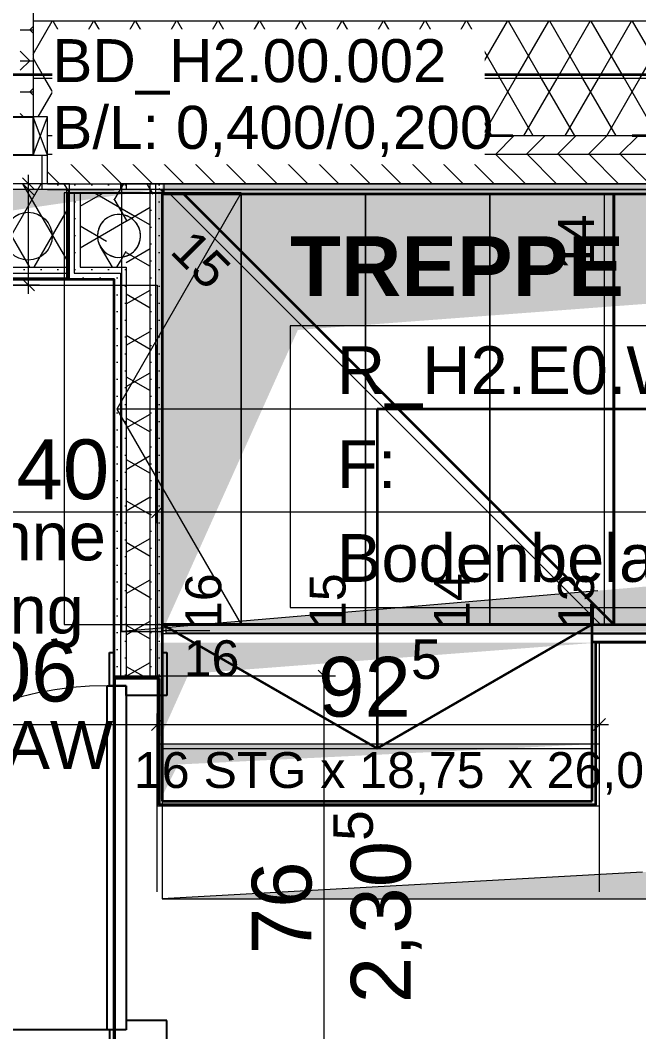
# Model space of a CAD drawing. Extents: x 0 to 42, y 0 to 29.7.
# Drawn here: x 19.742 to 21.036, y 13.761 to 15.877 of the extents above; entities that cross this region are included whole.
import ezdxf
from ezdxf.xclip import XClip

# ---------------------------------------------------------------- set-up
doc = ezdxf.new("R2010")
doc.units = 0
doc.header["$MEASUREMENT"] = 0
doc.header["$XCLIPFRAME"] = 0
for name, pattern in [('Achse', [115, 0, -40, 75, 0]), ('Punktlinie_ eng', [0.0125, 0, -0.0125]), ('Strichlinie_ eng', [0.115, 0.075, -0.04]), ('Wipeout_Contour', [50, 0, -50])]:
    doc.linetypes.add(name, pattern=pattern)
for name, color, linetype in [('0_30 - Räume', 7, 'Continuous'), ('0_40 - Durchbrüche', 7, 'Continuous'), ('0_40 - Hilfslinien', 7, 'Continuous'), ('331 - Tragende Außenwände.Statisch erforderlich', 7, 'Continuous'), ('342 - Nichttragende Innenwände', 7, 'Continuous'), ('349 - Innenwände_ sonstiges.Geländer_ Handläufe', 7, 'Continuous'), ('351 - Deckenkonstruktionen.Decken', 7, 'Continuous'), ('351 - Deckenkonstruktionen.Treppen', 7, 'Continuous'), ('352 - Deckenbeläge.Fußbodenaufbauten', 7, 'Continuous'), ('412 - Wasseranlagen.Sanitärobjekte', 7, 'Continuous'), ('5_00 - WP Ausbau - Bemaßung', 7, 'Continuous'), ('5_00 - WP Ausbau - Ergänzungen', 7, 'Continuous'), ('5_00 - WP Ausbau - Texte', 7, 'Continuous')]:
    doc.layers.add(name, color=color, linetype=linetype)
doc.styles.add('ERSTELLTER_STIL_1', font='arial.ttf')
doc.styles.add('ERSTELLTER_STIL_2', font='arial.ttf')
pattern_1 = [(45, (26.131676, 15.72738), (-0.01767767, 0.01767767), [0, -0.025])]
pattern_2 = [(60, (26.131676, 15.72738), (-0.0649519, 0.0375), []), (120, (26.131676, 15.72738), (0.0649519, 0.0375), [])]
pattern_3 = [(0, (26.131676, 15.72738), (0, 0.065), []), (45, (26.13168, 15.72738), (-0.13, 0.13), [0.091924, -0.091924]), (45, (26.19668, 15.72738), (-0.13, 0.13), [0.091924, -0.091924]), (45, (26.26168, 15.72738), (-0.13, 0.13), [0.091924, -0.091924]), (45, (26.32668, 15.72738), (-0.13, 0.13), [0.091924, -0.091924]), (315, (26.13168, 15.72738), (0.13, 0.13), [0.091924, -0.091924]), (315, (26.19668, 15.72738), (0.13, 0.13), [0.091924, -0.091924]), (315, (26.26168, 15.72738), (0.13, 0.13), [0.091924, -0.091924]), (315, (26.32668, 15.72738), (0.13, 0.13), [0.091924, -0.091924])]
pattern_4 = [(150, (26.131676, 15.72738), (0.0375, 0.0649519), []), (210, (26.131676, 15.72738), (-0.0375, 0.0649519), [])]
pattern_5 = [(330, (26.131676, 15.72738), (0.0375, 0.0649519), []), (30, (26.131676, 15.72738), (-0.0375, 0.0649519), [])]

# ---------------------------------------------------------------- blocks, each defined once
blk = doc.blocks.new('Zeichnung_1_1', base_point=(26.1317, 15.7274))
at = {"layer": '331 - Tragende Außenwände.Statisch erforderlich', "linetype": 'Continuous', "lineweight": 18, "true_color": 0x7e5900}
h = blk.add_hatch(dxfattribs=at)
h.set_pattern_fill('Holz__Sperrholz_2__0001', color=46, style=0, pattern_type=2)
h.set_pattern_definition(pattern_3)
h.paths.add_polyline_path([(19.7419, 15.9444), (19.7419, 15.6754), (19.7689, 15.6754), (19.7689, 15.9174), (19.7689, 15.9444)])
at = {"layer": '331 - Tragende Außenwände.Statisch erforderlich', "linetype": 'Continuous', "lineweight": 18, "true_color": 0x0099e6}
blk.add_hatch(color=142, dxfattribs=at).paths.add_polyline_path([(23.2039, 15.8774), (19.7689, 15.8774), (19.7689, 15.8754), (23.2039, 15.8754)])
at = {"layer": '331 - Tragende Außenwände.Statisch erforderlich', "linetype": 'Continuous', "lineweight": 18, "true_color": 0x05000d}
h = blk.add_hatch(dxfattribs=at)
h.set_pattern_fill('Dämmung__weich_0001', color=178, style=0, pattern_type=2)
h.set_pattern_definition(pattern_2)
h.paths.add_polyline_path([(23.2039, 15.8754), (19.7689, 15.8754), (19.7689, 15.7554), (23.2039, 15.7554)])
h = blk.add_hatch(dxfattribs=at)
h.set_pattern_fill('Dämmung__weich_0001', color=178, style=0, pattern_type=2)
h.set_pattern_definition(pattern_2)
h.paths.add_polyline_path([(19.7689, 15.7554), (19.7689, 15.6754), (19.7989, 15.6754), (19.7989, 15.6354), (23.1739, 15.6354), (23.1739, 15.6754), (23.2039, 15.6754), (23.2039, 15.7554)])
h = blk.add_hatch(dxfattribs=at)
h.set_pattern_fill('Holz__Sperrholz_2__0001', color=178, style=0, pattern_type=2)
h.set_pattern_definition(pattern_3)
h.paths.add_polyline_path([(19.7989, 15.6354), (19.7989, 15.5954), (19.7989, 15.5354), (23.1739, 15.5354), (23.1739, 15.5954), (23.1739, 15.6354)])
at = {"layer": '331 - Tragende Außenwände.Statisch erforderlich', "linetype": 'Continuous', "lineweight": 18, "true_color": 0x9f9f9f}
h = blk.add_hatch(dxfattribs=at)
h.set_pattern_fill('Gips_0001', color=253, style=0, pattern_type=2)
h.set_pattern_definition(pattern_1)
h.paths.add_polyline_path([(19.7989, 15.5234), (19.7989, 15.5354), (19.7989, 15.5954), (19.7869, 15.5954), (19.7869, 15.5234)])
h = blk.add_hatch(dxfattribs=at)
h.set_pattern_fill('Gips_0001', color=253, style=0, pattern_type=2)
h.set_pattern_definition(pattern_1)
h.paths.add_polyline_path([(19.7989, 15.5354), (19.7989, 15.5234), (19.9388, 15.5234), (19.9388, 15.5354)])
h = blk.add_hatch(dxfattribs=at)
h.set_pattern_fill('Gips_0001', color=253, style=0, pattern_type=2)
h.set_pattern_definition(pattern_1)
h.paths.add_polyline_path([(19.9388, 15.5234), (19.9518, 15.5234), (19.9518, 15.5354), (19.9388, 15.5354)])
h = blk.add_hatch(dxfattribs=at)
h.set_pattern_fill('Gips_0001', color=253, style=0, pattern_type=2)
h.set_pattern_definition(pattern_1)
h.paths.add_polyline_path([(20.0258, 15.5234), (20.0388, 15.5234), (20.0388, 15.5354), (20.0258, 15.5354)])
h = blk.add_hatch(dxfattribs=at)
h.set_pattern_fill('Gips_0001', color=253, style=0, pattern_type=2)
h.set_pattern_definition(pattern_1)
h.paths.add_polyline_path([(20.0388, 15.5354), (20.0388, 15.5234), (23.1739, 15.5234), (23.1739, 15.5354)])
at = {"layer": '342 - Nichttragende Innenwände', "linetype": 'Continuous', "lineweight": 0, "true_color": 0xffffff}
h = blk.add_hatch(dxfattribs=at)
h.set_pattern_fill('Dämmung__weich_0001', style=0, pattern_type=2)
h.set_pattern_definition(pattern_2)
h.paths.add_polyline_path([(18.9812, 15.3604), (19.8448, 15.3604), (19.8448, 15.5354), (18.9812, 15.5354)])
at = {"layer": '342 - Nichttragende Innenwände', "linetype": 'Continuous', "lineweight": 18, "true_color": 0xcdcd00}
h = blk.add_hatch(dxfattribs=at)
h.set_pattern_fill('Dämmung__weich_0001', color=52, style=0, pattern_type=2)
h.set_pattern_definition(pattern_2)
h.paths.add_polyline_path([(19.9388, 15.5354), (19.9388, 15.432), (20.0422, 15.5354)])
at = {"layer": '342 - Nichttragende Innenwände', "linetype": 'Continuous', "lineweight": 18, "true_color": 0x9f9f9f}
h = blk.add_hatch(dxfattribs=at)
h.set_pattern_fill('Gips_0001', color=253, style=0, pattern_type=2)
h.set_pattern_definition(pattern_1)
h.paths.add_polyline_path([(19.9518, 15.5234), (19.9638, 15.5234), (19.9638, 15.5354), (19.9518, 15.5354)])
at = {"layer": '342 - Nichttragende Innenwände', "linetype": 'Continuous', "lineweight": 18, "true_color": 0xcdcd00}
h = blk.add_hatch(dxfattribs=at)
h.set_pattern_fill('Dämmung__weich_0001', color=52, style=0, pattern_type=2)
h.set_pattern_definition(pattern_4)
h.paths.add_polyline_path([(19.9638, 15.5234), (20.0138, 15.5234), (20.0138, 15.5354), (19.9638, 15.5354)])
at = {"layer": '342 - Nichttragende Innenwände', "linetype": 'Continuous', "lineweight": 18, "true_color": 0x9f9f9f}
h = blk.add_hatch(dxfattribs=at)
h.set_pattern_fill('Gips_0001', color=253, style=0, pattern_type=2)
h.set_pattern_definition(pattern_1)
h.paths.add_polyline_path([(20.0138, 15.5234), (20.0258, 15.5234), (20.0258, 15.5354), (20.0138, 15.5354)])
at = {"layer": '342 - Nichttragende Innenwände', "linetype": 'Continuous', "lineweight": 18, "true_color": 0xcdcd00}
h = blk.add_hatch(dxfattribs=at)
h.set_pattern_fill('Dämmung__weich_0001', color=52, style=0, pattern_type=2)
h.set_pattern_definition(pattern_5)
h.paths.add_polyline_path([(20.0222, 15.5154), (20.0422, 15.5154), (20.0422, 15.5354)])
at = {"layer": '342 - Nichttragende Innenwände', "linetype": 'Continuous', "lineweight": 18, "true_color": 0x9f9f9f}
h = blk.add_hatch(dxfattribs=at)
h.set_pattern_fill('Gips_0001', color=253, style=0, pattern_type=2)
h.set_pattern_definition(pattern_1)
h.paths.add_polyline_path([(19.8417, 15.5154), (19.8417, 15.3349), (19.8547, 15.3479), (19.8547, 15.5154)])
h = blk.add_hatch(dxfattribs=at)
h.set_pattern_fill('Gips_0001', color=253, style=0, pattern_type=2)
h.set_pattern_definition(pattern_1)
h.paths.add_polyline_path([(19.8547, 15.5154), (19.8547, 15.3479), (19.8672, 15.3604), (19.8672, 15.5154)])
at = {"layer": '342 - Nichttragende Innenwände', "linetype": 'Continuous', "lineweight": 18, "true_color": 0xcdcd00}
h = blk.add_hatch(dxfattribs=at)
h.set_pattern_fill('Dämmung__weich_0001', color=52, style=0, pattern_type=2)
h.set_pattern_definition(pattern_5)
h.paths.add_polyline_path([(19.8672, 15.3604), (20.0222, 15.5154), (19.8672, 15.5154)])
h = blk.add_hatch(dxfattribs=at)
h.set_pattern_fill('Dämmung__weich_0001', color=52, style=0, pattern_type=2)
h.set_pattern_definition(pattern_2)
h.paths.add_polyline_path([(19.9518, 15.3604), (19.9518, 15.5234), (19.9388, 15.5234), (19.9388, 15.3604)])
h = blk.add_hatch(dxfattribs=at)
h.set_pattern_fill('Dämmung__weich_0001', color=52, style=0, pattern_type=2)
h.set_pattern_definition(pattern_2)
h.paths.add_polyline_path([(19.9638, 15.3604), (19.9638, 15.5234), (19.9518, 15.5234), (19.9518, 15.3604)])
h = blk.add_hatch(dxfattribs=at)
h.set_pattern_fill('Dämmung__weich_0001', color=52, style=0, pattern_type=2)
h.set_pattern_definition(pattern_4)
h.paths.add_polyline_path([(20.0138, 15.3604), (20.0138, 15.5234), (19.9638, 15.5234), (19.9638, 15.3604)])
at = {"layer": '342 - Nichttragende Innenwände', "linetype": 'Continuous', "lineweight": 18, "true_color": 0x9f9f9f}
h = blk.add_hatch(dxfattribs=at)
h.set_pattern_fill('Gips_0001', color=253, style=0, pattern_type=2)
h.set_pattern_definition(pattern_1)
h.paths.add_polyline_path([(20.0138, 15.5234), (20.0138, 14.5047), (20.0258, 14.5047), (20.0258, 15.5234)])
h = blk.add_hatch(dxfattribs=at)
h.set_pattern_fill('Gips_0001', color=253, style=0, pattern_type=2)
h.set_pattern_definition(pattern_1)
h.paths.add_polyline_path([(20.0258, 15.5234), (20.0258, 14.5047), (20.0388, 14.5047), (20.0388, 15.5234)])
at = {"layer": '342 - Nichttragende Innenwände', "linetype": 'Continuous', "lineweight": 18, "true_color": 0xcdcd00}
h = blk.add_hatch(dxfattribs=at)
h.set_pattern_fill('Dämmung__weich_0001', color=52, style=0, pattern_type=2)
h.set_pattern_definition(pattern_2)
h.paths.add_polyline_path([(19.8672, 15.3604), (19.9388, 15.3604), (19.9388, 15.432)])
at = {"layer": '342 - Nichttragende Innenwände', "linetype": 'Continuous', "lineweight": 0, "true_color": 0xffffff}
h = blk.add_hatch(dxfattribs=at)
h.set_pattern_fill('Gips_0001', style=0, pattern_type=2)
h.set_pattern_definition(pattern_1)
h.paths.add_polyline_path([(18.9812, 15.3479), (19.8448, 15.3479), (19.8448, 15.3604), (18.9812, 15.3604)])
h = blk.add_hatch(dxfattribs=at)
h.set_pattern_fill('Gips_0001', style=0, pattern_type=2)
h.set_pattern_definition(pattern_1)
h.paths.add_polyline_path([(18.9812, 15.3349), (19.8448, 15.3349), (19.8448, 15.3479), (18.9812, 15.3479)])
at = {"layer": '342 - Nichttragende Innenwände', "linetype": 'Continuous', "lineweight": 18, "true_color": 0x9f9f9f}
h = blk.add_hatch(dxfattribs=at)
h.set_pattern_fill('Gips_0001', color=253, style=0, pattern_type=2)
h.set_pattern_definition(pattern_1)
h.paths.add_polyline_path([(19.8417, 15.3349), (19.9388, 15.3349), (19.9388, 15.3479), (19.8547, 15.3479)])
h = blk.add_hatch(dxfattribs=at)
h.set_pattern_fill('Gips_0001', color=253, style=0, pattern_type=2)
h.set_pattern_definition(pattern_1)
h.paths.add_polyline_path([(19.8547, 15.3479), (19.9388, 15.3479), (19.9388, 15.3604), (19.8672, 15.3604)])
h = blk.add_hatch(dxfattribs=at)
h.set_pattern_fill('Gips_0001', color=253, style=0, pattern_type=2)
h.set_pattern_definition(pattern_1)
h.paths.add_polyline_path([(19.9388, 15.3604), (19.9388, 15.3479), (19.9518, 15.3479), (19.9518, 15.3604)])
h = blk.add_hatch(dxfattribs=at)
h.set_pattern_fill('Gips_0001', color=253, style=0, pattern_type=2)
h.set_pattern_definition(pattern_1)
h.paths.add_polyline_path([(19.9388, 15.3479), (19.9388, 15.3349), (19.9518, 15.3349), (19.9518, 15.3479)])
h = blk.add_hatch(dxfattribs=at)
h.set_pattern_fill('Gips_0001', color=253, style=0, pattern_type=2)
h.set_pattern_definition(pattern_1)
h.paths.add_polyline_path([(19.9518, 15.3604), (19.9518, 15.3479), (19.9638, 15.3479), (19.9638, 15.3604)])
h = blk.add_hatch(dxfattribs=at)
h.set_pattern_fill('Gips_0001', color=253, style=0, pattern_type=2)
h.set_pattern_definition(pattern_1)
h.paths.add_polyline_path([(19.9638, 15.3479), (19.9518, 15.3479), (19.9518, 14.5047), (19.9638, 14.5047)])
at = {"layer": '342 - Nichttragende Innenwände', "linetype": 'Continuous', "lineweight": 18, "true_color": 0xcdcd00}
h = blk.add_hatch(dxfattribs=at)
h.set_pattern_fill('Dämmung__weich_0001', color=52, style=0, pattern_type=2)
h.set_pattern_definition(pattern_4)
h.paths.add_polyline_path([(20.0138, 15.3604), (19.9638, 15.3604), (19.9638, 14.5047), (20.0138, 14.5047)])
at = {"layer": '342 - Nichttragende Innenwände', "linetype": 'Continuous', "lineweight": 18, "true_color": 0x9f9f9f}
h = blk.add_hatch(dxfattribs=at)
h.set_pattern_fill('Gips_0001', color=253, style=0, pattern_type=2)
h.set_pattern_definition(pattern_1)
h.paths.add_polyline_path([(19.9388, 15.3349), (19.9388, 14.5047), (19.9518, 14.5047), (19.9518, 15.3349)])
at = {"layer": '351 - Deckenkonstruktionen.Decken', "linetype": 'Continuous', "lineweight": 0, "true_color": 0x010003}
for points in [[(19.9541, 14.5984), (23.5239, 14.5984), (23.5239, 15.5354), (23.2418, 14.8804)], [(20.0388, 14.0394), (23.5239, 14.0394), (23.5239, 14.5984), (23.3408, 14.2224)]]:
    blk.add_hatch(color=178, dxfattribs=at).paths.add_polyline_path(points)
at = {"layer": '351 - Deckenkonstruktionen.Decken', "linetype": 'Continuous', "lineweight": 0, "true_color": 0x020006}
for points in [[(19.6288, 15.5234), (19.6288, 15.3234), (19.6795, 15.4727), (20.0288, 15.5234)], [(24.2441, 15.5234), (20.0288, 15.5234), (20.0288, 15.3234), (20.0288, 14.5754), (20.3229, 15.2293)], [(20.954, 14.5754), (20.0288, 14.5754), (20.0288, 14.3634), (20.0944, 14.5098)], [(20.0288, 14.3634), (20.0288, 14.2334), (20.0721, 14.3201), (20.954, 14.3634)]]:
    blk.add_hatch(color=178, dxfattribs=at).paths.add_polyline_path(points)
at = {"layer": '0_30 - Räume', "color": 178, "linetype": 'Continuous', "lineweight": 18, "ltscale": 20, "true_color": 0x05000d}
for p, q in [((21.7491, 15.2377), (20.3065, 15.2377)), ((20.3065, 15.2377), (20.3065, 14.6484)), ((20.3065, 14.6484), (21.7491, 14.6484))]:
    blk.add_line(p, q, dxfattribs=at)
at = {"layer": '0_30 - Räume', "color": 178, "linetype": 'Achse', "lineweight": 18, "ltscale": 20, "true_color": 0x05000d}
for p, q in [((20.0388, 14.6004), (20.9388, 14.6004)), ((20.9388, 14.6004), (20.9388, 14.5754)), ((20.9388, 14.5754), (24.2441, 14.5754))]:
    blk.add_line(p, q, dxfattribs=at)
at = {"layer": '0_40 - Hilfslinien', "color": 92, "linetype": 'Continuous', "lineweight": 18, "ltscale": 20, "true_color": 0x00cd00}
blk.add_circle((19.7588, 15.4255), 0.05, dxfattribs=at)
at = {"layer": '331 - Tragende Außenwände.Statisch erforderlich', "color": 178, "linetype": 'Continuous', "lineweight": 18, "ltscale": 20, "true_color": 0x05000d}
for p, q in [((19.7689, 15.9174), (19.7689, 15.6754)), ((23.2039, 15.8754), (19.7689, 15.8754)), ((23.2039, 15.7554), (19.7689, 15.7554)), ((19.7689, 15.5954), (19.7989, 15.6754)), ((19.7989, 15.5954), (19.7689, 15.6754)), ((23.1739, 15.6354), (19.7989, 15.6354)), ((19.7869, 15.5954), (19.7869, 15.5234)), ((19.7869, 15.5954), (19.7869, 15.5234)), ((19.7989, 15.5354), (19.7989, 15.5954)), ((19.7989, 15.5354), (19.9518, 15.5354)), ((19.9518, 15.5354), (19.9518, 15.5234)), ((19.9638, 15.5354), (19.9518, 15.5354)), ((19.9518, 15.5354), (19.9518, 15.5234)), ((19.9638, 15.5354), (19.9518, 15.5354)), ((20.0138, 15.5354), (19.9638, 15.5354)), ((19.9638, 15.5354), (19.9638, 15.5234)), ((20.0138, 15.5354), (19.9638, 15.5354)), ((20.0258, 15.5354), (20.0138, 15.5354)), ((20.0258, 15.5354), (20.0138, 15.5354)), ((20.0138, 15.5234), (20.0138, 15.5354)), ((20.0258, 15.5234), (20.0258, 15.5354)), ((20.0258, 15.5354), (23.1739, 15.5354)), ((20.0258, 15.5234), (20.0258, 15.5354)), ((19.7989, 15.5234), (19.7869, 15.5234)), ((19.7989, 15.5234), (19.7869, 15.5234)), ((19.7989, 15.5234), (19.8389, 15.5234)), ((19.7989, 15.5234), (19.8389, 15.5234)), ((19.8389, 15.5234), (19.8389, 15.3374)), ((19.8389, 15.3374), (18.9991, 15.3374))]:
    blk.add_line(p, q, dxfattribs=at)
at = {"layer": '331 - Tragende Außenwände.Statisch erforderlich', "color": 178, "linetype": 'Continuous', "lineweight": 25, "ltscale": 20, "true_color": 0x05000d}
for p, q in [((19.6889, 15.6754), (19.7689, 15.6754)), ((19.7689, 15.6754), (19.7689, 15.5954)), ((19.7689, 15.5954), (19.7089, 15.5954))]:
    blk.add_line(p, q, dxfattribs=at)
at = {"layer": '331 - Tragende Außenwände.Statisch erforderlich', "color": 178, "linetype": 'Strichlinie_ eng', "lineweight": 18, "ltscale": 20, "true_color": 0x05000d}
blk.add_line((19.7869, 15.5234), (19.0511, 15.5234), dxfattribs=at)
at = {"layer": '331 - Tragende Außenwände.Statisch erforderlich', "color": 178, "linetype": 'Continuous', "lineweight": 18, "ltscale": 20, "true_color": 0x05000d, "flags": 128}
blk.add_lwpolyline([(19.7689, 15.5954), (19.7989, 15.5954), (19.7989, 15.6754), (19.7689, 15.6754)], close=True, dxfattribs=at)
for points in [[(19.7989, 15.5234), (19.9388, 15.5234)], [(20.0388, 15.5234), (23.1739, 15.5234)]]:
    blk.add_lwpolyline(points, dxfattribs=at)
at = {"layer": '342 - Nichttragende Innenwände', "color": 178, "linetype": 'Continuous', "lineweight": 18, "ltscale": 20, "true_color": 0x05000d}
for p, q in [((19.8547, 15.5154), (19.8547, 15.3479)), ((19.8672, 15.5154), (19.8672, 15.3604)), ((20.0138, 15.3604), (20.0138, 15.5234)), ((20.0258, 14.5047), (20.0258, 15.5234)), ((18.9812, 15.3604), (19.8448, 15.3604)), ((18.9812, 15.3479), (19.8448, 15.3479)), ((19.8547, 15.3479), (19.9388, 15.3479)), ((19.8672, 15.3604), (19.9388, 15.3604)), ((19.9388, 15.3604), (19.9518, 15.3604)), ((19.9388, 15.3479), (19.9518, 15.3479)), ((19.9388, 15.3479), (19.9518, 15.3479)), ((19.9518, 15.3604), (19.9638, 15.3604)), ((19.9518, 15.3604), (19.9638, 15.3604)), ((19.9518, 15.3479), (19.9518, 14.5047)), ((19.9638, 15.3604), (19.9638, 14.5047)), ((20.0138, 14.5047), (20.0138, 15.3604)), ((19.9388, 14.5047), (19.9518, 14.5047)), ((19.9388, 14.5047), (19.9518, 14.5047)), ((19.9388, 14.5047), (19.9518, 14.5047)), ((19.9518, 14.5047), (19.9638, 14.5047)), ((19.9518, 14.5047), (19.9638, 14.5047)), ((19.9518, 14.5047), (19.9638, 14.5047)), ((19.9638, 14.5047), (20.0138, 14.5047)), ((19.9638, 14.5047), (20.0138, 14.5047)), ((19.9638, 14.5047), (20.0138, 14.5047)), ((20.0138, 14.5047), (20.0258, 14.5047)), ((20.0138, 14.5047), (20.0258, 14.5047)), ((20.0138, 14.5047), (20.0258, 14.5047)), ((20.0258, 14.5047), (20.0388, 14.5047)), ((20.0258, 14.5047), (20.0388, 14.5047)), ((20.0258, 14.5047), (20.0388, 14.5047))]:
    blk.add_line(p, q, dxfattribs=at)
at = {"layer": '342 - Nichttragende Innenwände', "color": 178, "linetype": 'Continuous', "lineweight": 25, "ltscale": 20, "true_color": 0x05000d}
for p, q in [((19.9288, 14.4847), (19.9288, 14.5547)), ((19.9288, 14.5547), (19.9388, 14.5547)), ((19.9388, 14.5547), (19.9388, 14.5047)), ((20.0388, 14.5047), (20.0388, 14.5547)), ((20.0388, 14.5547), (20.0488, 14.5547)), ((20.0488, 14.5547), (20.0488, 14.4647)), ((19.9388, 14.5047), (20.0388, 14.5047)), ((19.9238, 14.4847), (19.9638, 14.4847)), ((19.9238, 13.7647), (19.9238, 14.4847)), ((19.9638, 14.4847), (19.9288, 14.4847)), ((19.9638, 14.4647), (19.9638, 14.4847)), ((19.9638, 14.4847), (19.9638, 13.7647)), ((20.0488, 14.4647), (19.9638, 14.4647)), ((20.0488, 13.7847), (19.9638, 13.7847)), ((19.9638, 13.7847), (19.9638, 13.7647)), ((20.0488, 13.6947), (20.0488, 13.7847)), ((19.9238, 13.7647), (19.2038, 13.7647)), ((19.9638, 13.7647), (19.9238, 13.7647)), ((19.9638, 13.7647), (19.9288, 13.7647)), ((19.9288, 13.7647), (19.9288, 13.6947))]:
    blk.add_line(p, q, dxfattribs=at)
at = {"layer": '342 - Nichttragende Innenwände', "color": 178, "linetype": 'Continuous', "lineweight": 18, "ltscale": 20, "true_color": 0x05000d, "flags": 128}
for points in [[(19.8448, 15.5354), (18.9812, 15.5354)], [(19.8448, 15.3604), (19.8448, 15.5354)], [(19.9388, 15.5354), (19.9638, 15.5354)], [(19.9638, 15.5354), (20.0422, 15.5354)], [(20.0422, 15.5354), (20.0422, 15.5154)], [(19.8417, 15.5154), (19.8547, 15.5154)], [(19.8417, 15.5154), (19.8417, 15.3349)], [(19.8547, 15.5154), (19.8672, 15.5154)], [(19.8672, 15.5154), (20.0422, 15.5154)], [(20.0388, 14.5047), (20.0388, 15.5234)], [(19.8448, 15.3479), (19.8448, 15.3604)], [(19.8448, 15.3349), (19.8448, 15.3479)], [(18.9812, 15.3349), (19.8448, 15.3349)], [(19.8417, 15.3349), (19.9388, 15.3349)], [(19.9388, 15.3349), (19.9388, 14.5047)]]:
    blk.add_lwpolyline(points, dxfattribs=at)
at = {"layer": '342 - Nichttragende Innenwände', "color": 178, "linetype": 'Continuous', "lineweight": 18, "ltscale": 20, "true_color": 0x05000d}
blk.add_arc((19.9238, 13.7647), 0.72, 90, 180, dxfattribs=at)
at = {"layer": '349 - Innenwände_ sonstiges.Geländer_ Handläufe', "color": 7, "linetype": 'Strichlinie_ eng', "lineweight": 18, "ltscale": 20}
for p, q in [((20.2041, 14.6109), (20.0465, 14.6109)), ((20.0465, 14.6109), (20.0465, 14.5959)), ((22.3301, 14.6109), (20.2041, 14.6109)), ((20.0465, 14.5959), (20.2041, 14.5959)), ((20.2041, 14.5959), (22.3388, 14.5959))]:
    blk.add_line(p, q, dxfattribs=at)
at = {"layer": '349 - Innenwände_ sonstiges.Geländer_ Handläufe', "color": 7, "linetype": 'Continuous', "lineweight": 18, "ltscale": 20, "flags": 128}
blk.add_lwpolyline([(24.2441, 14.5779), (24.2441, 14.5929), (20.9388, 14.5929), (20.9388, 14.5779)], close=True, dxfattribs=at)
at = {"layer": '351 - Deckenkonstruktionen.Decken', "color": 8, "linetype": 'Strichlinie_ eng', "lineweight": 18, "ltscale": 20}
for p, q in [((23.2418, 14.8804), (19.9541, 14.5984)), ((23.3408, 14.2224), (20.0388, 14.0394))]:
    blk.add_line(p, q, dxfattribs=at)
at = {"layer": '351 - Deckenkonstruktionen.Decken', "color": 178, "linetype": 'Continuous', "lineweight": 35, "ltscale": 20, "true_color": 0x05000d, "flags": 128}
blk.add_lwpolyline([(18.8187, 15.7634), (18.8187, 8.4285), (26.1597, 8.4285), (26.1597, 15.7634), (24.2441, 15.7634), (20.9388, 15.7634), (20.0288, 15.7634)], close=True, dxfattribs=at)
at = {"layer": '351 - Deckenkonstruktionen.Decken', "color": 178, "linetype": 'Punktlinie_ eng', "lineweight": 35, "ltscale": 20, "true_color": 0x05000d, "flags": 128}
blk.add_lwpolyline([(18.8687, 8.4735), (26.0397, 8.4735), (26.0397, 15.6354), (23.5087, 15.6354), (19.9541, 15.6354), (18.8687, 15.6354)], close=True, dxfattribs=at)
at = {"layer": '351 - Deckenkonstruktionen.Decken', "color": 178, "linetype": 'Strichlinie_ eng', "lineweight": 18, "ltscale": 20, "true_color": 0x05000d, "flags": 128}
for points in [[(23.5239, 15.5354), (19.9541, 15.5354)], [(19.9541, 15.5354), (19.9541, 14.5984)], [(19.9541, 14.5984), (20.0388, 14.5984)], [(20.0388, 14.5984), (20.0388, 14.0394)], [(20.0388, 14.0394), (23.5239, 14.0394)]]:
    blk.add_lwpolyline(points, dxfattribs=at)
at = {"layer": '351 - Deckenkonstruktionen.Decken', "color": 178, "linetype": 'Continuous', "lineweight": 18, "ltscale": 20, "true_color": 0x05000d, "flags": 128}
for points in [[(20.0288, 15.5234), (19.6288, 15.5234)], [(24.2441, 15.5234), (20.0288, 15.5234)], [(19.6288, 15.3234), (20.0288, 15.3234)], [(20.0288, 15.3234), (20.0288, 14.5754)], [(20.0288, 14.5754), (20.0288, 14.3634)], [(20.954, 14.5754), (24.2441, 14.5754)], [(20.954, 14.3634), (20.954, 14.5754)], [(20.0288, 14.3634), (20.954, 14.3634)], [(20.0288, 14.3634), (20.0288, 14.2334)], [(20.954, 14.2334), (20.954, 14.3634)], [(20.0288, 14.2334), (20.954, 14.2334)]]:
    blk.add_lwpolyline(points, dxfattribs=at)
at = {"layer": '351 - Deckenkonstruktionen.Treppen', "color": 253, "linetype": 'Strichlinie_ eng', "lineweight": 18, "ltscale": 20, "true_color": 0x9f9f9f}
for p, q in [((20.2042, 15.5164), (19.8342, 15.5164)), ((19.8342, 15.5164), (19.8342, 14.6134)), ((20.2042, 15.5164), (19.9442, 15.0634)), ((20.2042, 15.5134), (20.2042, 15.5164)), ((20.4642, 15.5134), (20.2042, 15.5134)), ((20.2042, 15.5134), (20.2042, 14.6134)), ((20.2042, 14.6134), (20.2042, 15.5134)), ((20.7242, 15.5134), (20.4642, 15.5134)), ((20.4642, 15.5134), (20.4642, 14.6134)), ((20.4642, 14.6134), (20.4642, 15.5134)), ((20.9842, 15.5134), (20.7242, 15.5134)), ((20.7242, 15.5134), (20.7242, 14.6134)), ((20.7242, 14.6134), (20.7242, 15.5134)), ((21.2442, 15.5134), (20.9842, 15.5134)), ((20.9842, 15.5134), (20.9842, 14.6134)), ((20.9842, 14.6134), (20.9842, 15.5134)), ((20.2042, 15.0634), (19.9442, 15.0634)), ((19.9442, 15.0634), (20.2042, 14.6134)), ((23.151, 15.0634), (20.2042, 15.0634)), ((19.8342, 14.6134), (20.2042, 14.6134)), ((20.2042, 14.6134), (20.4642, 14.6134)), ((20.4642, 14.6134), (20.7242, 14.6134)), ((20.7242, 14.6134), (20.9842, 14.6134)), ((20.9842, 14.6134), (21.2442, 14.6134))]:
    blk.add_line(p, q, dxfattribs=at)
at = {"layer": '351 - Deckenkonstruktionen.Treppen', "color": 178, "linetype": 'Continuous', "lineweight": 18, "ltscale": 20, "true_color": 0x05000d}
for p, q in [((24.3642, 15.5134), (20.039, 15.5134)), ((20.039, 15.5134), (20.039, 14.3534)), ((20.956, 14.6134), (20.056, 15.5134)), ((20.9642, 14.6134), (20.9642, 15.5134)), ((20.939, 14.3534), (20.939, 14.6134)), ((20.939, 14.6134), (24.3642, 14.6134)), ((20.939, 14.5934), (20.039, 14.5934)), ((20.039, 14.3534), (20.939, 14.3534))]:
    blk.add_line(p, q, dxfattribs=at)
at = {"layer": '351 - Deckenkonstruktionen.Treppen', "color": 178, "linetype": 'Continuous', "lineweight": 35, "ltscale": 20, "true_color": 0x05000d}
for p, q in [((20.0842, 15.5134), (20.039, 15.5134)), ((20.039, 15.5134), (20.039, 14.6134)), ((20.0842, 15.5134), (20.9842, 14.6134)), ((20.9842, 15.5134), (20.0842, 15.5134)), ((20.9842, 14.6134), (20.0842, 15.5134)), ((20.9842, 15.5134), (20.9842, 14.6134)), ((21.2442, 15.5134), (20.9842, 15.5134)), ((20.9842, 14.6134), (20.9842, 15.5134)), ((24.1042, 15.0634), (20.489, 15.0634)), ((20.489, 15.0634), (20.489, 14.6134)), ((20.039, 14.6134), (20.939, 14.6134)), ((20.039, 14.6134), (20.039, 14.2434)), ((20.939, 14.6134), (20.039, 14.6134)), ((20.039, 14.6134), (20.489, 14.3534)), ((20.489, 14.6134), (20.489, 14.3534)), ((20.489, 14.3534), (20.939, 14.6134)), ((20.939, 14.6134), (20.9842, 14.6134)), ((20.939, 14.2434), (20.939, 14.6134)), ((20.9842, 14.6134), (21.2442, 14.6134)), ((20.039, 14.2434), (20.939, 14.2434))]:
    blk.add_line(p, q, dxfattribs=at)
at = {"layer": '352 - Deckenbeläge.Fußbodenaufbauten', "color": 178, "linetype": 'Continuous', "lineweight": 35, "ltscale": 20, "true_color": 0x05000d, "flags": 128}
for points in [[(20.0332, 14.5), (19.939, 14.5), (19.939, 12.9697), (26.0397, 12.9697), (26.0397, 15.5454), (24.3366, 15.5454), (24.3366, 15.5195), (24.3716, 15.5195), (24.3716, 14.6057), (24.2441, 14.6057), (24.2441, 14.5754), (20.9455, 14.5754), (20.9455, 14.2361), (20.0332, 14.2361)], [(18.9775, 13.0947), (19.9388, 13.0947), (19.9388, 15.3349), (18.9775, 15.3349)]]:
    blk.add_lwpolyline(points, close=True, dxfattribs=at)
at = {"layer": '412 - Wasseranlagen.Sanitärobjekte', "color": 178, "linetype": 'Continuous', "lineweight": 18, "ltscale": 20, "true_color": 0x05000d, "flags": 128}
blk.add_lwpolyline([(19.9926, 15.4356, 1), (19.9046, 15.4168, 1)], format="xyb", close=True, dxfattribs=at)
at = {"layer": '412 - Wasseranlagen.Sanitärobjekte', "color": 178, "linetype": 'Continuous', "lineweight": 18, "ltscale": 20, "true_color": 0x05000d}
for start, end in [(12.0962, 192.0962), (192.0962, 12.0962)]:
    blk.add_arc((19.9486, 15.4262), 0.045, start, end, dxfattribs=at)
at = {"layer": '5_00 - WP Ausbau - Bemaßung', "color": 178, "linetype": 'Continuous', "lineweight": 18, "ltscale": 20, "true_color": 0x05000d}
for p, q in [((19.7826, 15.5354), (19.4091, 15.5354)), ((19.7466, 15.5479), (19.7716, 15.5229)), ((19.7716, 15.5109), (19.7466, 15.5359)), ((19.7591, 15.5354), (19.7591, 15.5541)), ((19.7591, 15.5234), (19.7591, 15.5354)), ((19.7826, 15.5234), (19.4091, 15.5234)), ((19.7591, 15.3234), (19.7591, 15.5234)), ((19.7826, 15.3234), (19.4091, 15.3234)), ((19.7466, 15.3359), (19.7716, 15.3109)), ((19.7591, 15.3046), (19.7591, 15.3234)), ((20.0288, 14.825), (20.0288, 15.1985)), ((20.0413, 14.861), (20.0163, 14.836)), ((19.6288, 14.8485), (20.0288, 14.8485)), ((20.0288, 14.8485), (24.2441, 14.8485)), ((20.3781, 14.5047), (20.3781, 14.5234)), ((20.4015, 14.5047), (20.0281, 14.5047)), ((20.3906, 14.4922), (20.3656, 14.5172)), ((20.3781, 13.7447), (20.3781, 14.5047)), ((20.0413, 14.4162), (20.0163, 14.3912)), ((20.0288, 14.0537), (20.0288, 14.4272)), ((20.9415, 14.3912), (20.9665, 14.4162)), ((20.954, 14.0537), (20.954, 14.4272)), ((18.9687, 14.4037), (20.0288, 14.4037)), ((20.0288, 14.4037), (20.954, 14.4037)), ((20.954, 14.4037), (20.9727, 14.4037))]:
    blk.add_line(p, q, dxfattribs=at)
at = {"layer": '5_00 - WP Ausbau - Ergänzungen', "color": 72, "linetype": 'Achse', "lineweight": 18, "ltscale": 20, "true_color": 0x60cd00}
blk.add_line((19.7591, 15.4255), (19.7591, 15.9655), dxfattribs=at)
at = {"layer": '0_30 - Räume', "color": 178, "linetype": 'Continuous', "lineweight": 18, "true_color": 0x05000d, "attachment_point": 1}
for s, insert, char_height, style in [('\\A1;{\\pqj;\\pt0;\\fArial|b1|i0|c0|p38;TREPPE}', (20.3065, 15.4252), 0.125, 'ERSTELLTER_STIL_2'), ('\\A1;{\\pql;\\pt0;\\fArial|b0|i0|c0|p38;R_H2.E0.W5.05}', (20.4047, 15.1952), 0.1, 'ERSTELLTER_STIL_1'), ('\\A1;{\\pqj;\\pt0;\\fArial|b0|i0|c0|p38;F: }', (20.4047, 14.9987), 0.1, 'ERSTELLTER_STIL_1'), ('\\A1;{\\pqj;\\pt0;\\fArial|b0|i0|c0|p38;Bodenbelag: }', (20.4047, 14.8023), 0.1, 'ERSTELLTER_STIL_1')]:
    blk.add_mtext(s, dxfattribs=dict(at, insert=insert, char_height=char_height, style=style))
at = {"layer": '351 - Deckenkonstruktionen.Treppen', "color": 178, "linetype": 'Continuous', "lineweight": 18, "true_color": 0x05000d, "char_height": 0.075, "attachment_point": 4, "style": 'ERSTELLTER_STIL_1'}
for s, insert, rotation in [('\\A1;{\\pql;\\fArial|b0|i0|c0|p38;14}', (20.905, 15.3546), 90), ('\\A1;{\\pql;\\fArial|b0|i0|c0|p38;15}', (20.0788, 15.4179), 315), ('\\A1;{\\pql;\\fArial|b0|i0|c0|p38;16}', (20.1256, 14.6036), 90), ('\\A1;{\\pql;\\fArial|b0|i0|c0|p38;15}', (20.3856, 14.6036), 90), ('\\A1;{\\pql;\\fArial|b0|i0|c0|p38;14}', (20.645, 14.6036), 90), ('\\A1;{\\pql;\\fArial|b0|i0|c0|p38;13}', (20.9056, 14.6036), 90)]:
    blk.add_mtext(s, dxfattribs=dict(at, insert=insert, rotation=rotation))
at = {"layer": '351 - Deckenkonstruktionen.Treppen', "color": 178, "linetype": 'Continuous', "lineweight": 18, "true_color": 0x05000d, "char_height": 0.075, "style": 'ERSTELLTER_STIL_1'}
for s, insert, attachment_point in [('\\A1;{\\pql;\\fArial|b0|i0|c0|p38;16}', (20.084, 14.542), 4), ('\\A1;{\\pqc;\\pt0,0.05;\\fArial|b0|i0|c0|p38;16 STG x \\fArial|b0|i0|c0|p38;18,75\\fArial|b0|i0|c0|p38;\\A1{\\H.66x;\\S^  ;}\\fArial|b0|i0|c0|p38;\\fArial|b0|i0|c0|p38; x \\fArial|b0|i0|c0|p38;26,00\\fArial|b0|i0|c0|p38;\\A1{\\H.66x;\\S^  ;}\\fArial|b0|i0|c0|p38;\\fArial|b0|i0|c0|p38;\\fArial|b0|i0|c0|p38;\\fArial|b0|i0|c0|p38;\\A1{\\H.66x;\\S^  ;}\\fArial|b0|i0|c0|p38;}', (20.5619, 14.2491), 8)]:
    blk.add_mtext(s, dxfattribs=dict(at, insert=insert, attachment_point=attachment_point))
at = {"layer": '5_00 - WP Ausbau - Bemaßung', "color": 178, "linetype": 'Continuous', "lineweight": 18, "true_color": 0x05000d, "char_height": 0.125, "attachment_point": 7, "style": 'ERSTELLTER_STIL_1'}
for s, insert, width in [('\\A1;{\\pql;\\fArial|b0|i0|c0|p38;40}', (19.734, 14.8735), 0.189715), ('\\A1;{\\pql;\\fArial|b0|i0|c0|p38;1,06}', (19.5222, 14.4287), 0.332572)]:
    blk.add_mtext(s, dxfattribs=dict(at, insert=insert, width=width))
at = {"layer": '5_00 - WP Ausbau - Bemaßung', "color": 178, "linetype": 'Continuous', "lineweight": 18, "true_color": 0x05000d, "insert": (20.3652, 14.3838), "char_height": 0.125, "attachment_point": 7, "style": 'ERSTELLTER_STIL_1'}
blk.add_mtext('\\A1;{\\pql;\\fArial|b0|i0|c0|p38;92\\fArial|b0|i0|c0|p38;\\A1{\\H.66x;\\S5^  ;}}', dxfattribs=at)
at = {"layer": '5_00 - WP Ausbau - Bemaßung', "color": 178, "linetype": 'Continuous', "lineweight": 18, "true_color": 0x05000d, "insert": (20.5952, 13.8205), "char_height": 0.125, "attachment_point": 7, "rotation": 90, "style": 'ERSTELLTER_STIL_1'}
blk.add_mtext('\\A1;{\\pql;\\fArial|b0|i0|c0|p38;2,30\\fArial|b0|i0|c0|p38;\\A1{\\H.66x;\\S5^  ;}}', dxfattribs=at)
at = {"layer": '5_00 - WP Ausbau - Bemaßung', "color": 178, "linetype": 'Continuous', "lineweight": 18, "true_color": 0x05000d, "insert": (20.3531, 13.9232), "char_height": 0.125, "width": 0.189715, "attachment_point": 7, "rotation": 90, "style": 'ERSTELLTER_STIL_1'}
blk.add_mtext('\\A1;{\\pql;\\fArial|b0|i0|c0|p38;76}', dxfattribs=at)
at = {"layer": '5_00 - WP Ausbau - Texte', "color": 44, "linetype": 'Continuous', "lineweight": 18, "true_color": 0xa87300, "insert": (18.9975, 14.8472), "char_height": 0.1, "width": 1.121137, "attachment_point": 1, "line_spacing_factor": 0.921299, "style": 'ERSTELLTER_STIL_1'}
blk.add_mtext('\\A1;{\\pql;\\fArial|b0|i0|c0|p38;WC Rohr ohne Rohrbelüftung}', dxfattribs=at)
at = {"layer": '5_00 - WP Ausbau - Texte', "color": 92, "linetype": 'Continuous', "lineweight": 18, "true_color": 0x00cd00, "insert": (18.9812, 14.5682), "char_height": 0.1, "attachment_point": 1, "line_spacing_factor": 0.942728, "style": 'ERSTELLTER_STIL_1'}
blk.add_mtext('\\A1;{\\pql;\\fArial|b0|i0|c0|p38;Limodor \\P\\pql;\\fArial|b0|i0|c0|p38;R\\fArial|b0|i0|c0|p38;ohr durch AW}', dxfattribs=at)
at = {"color": 254, "linetype": 'Wipeout_Contour', "lineweight": 0, "ltscale": 102.574377}
blk.add_wipeout([(19.8091, 15.5756), (20.7134, 15.5756), (20.7134, 15.8584), (19.8091, 15.8584)], dxfattribs=at).dxf.layer = '0_40 - Durchbrüche'
at = {"layer": '0_40 - Durchbrüche', "color": 178, "linetype": 'Continuous', "lineweight": 18, "true_color": 0x05000d, "insert": (19.8091, 15.8378), "char_height": 0.09, "attachment_point": 1, "line_spacing_factor": 0.930054, "style": 'ERSTELLTER_STIL_1'}
blk.add_mtext('\\A1;{\\pql;\\fArial|b0|i0|c0|p38;BD_H2.00.002\\P\\pql;\\fArial|b0|i0|c0|p38;B/L: \\fArial|b0|i0|c0|p38;0,400\\fArial|b0|i0|c0|p38;/\\fArial|b0|i0|c0|p38;0,200}', dxfattribs=at)

msp = doc.modelspace()

# ---------------------------------------------------------------- block references
at = {"color": 178, "linetype": 'Continuous', "lineweight": 25, "ltscale": 20, "true_color": 0x05000d}
ref = msp.add_blockref('Zeichnung_1_1', (26.1317, 15.7274), dxfattribs=at)
XClip(ref).set_block_clipping_path([(4.1980274282, 3.0257570699), (31.7992466844, 24.1343286538)])

doc.saveas('drawing.dxf')
